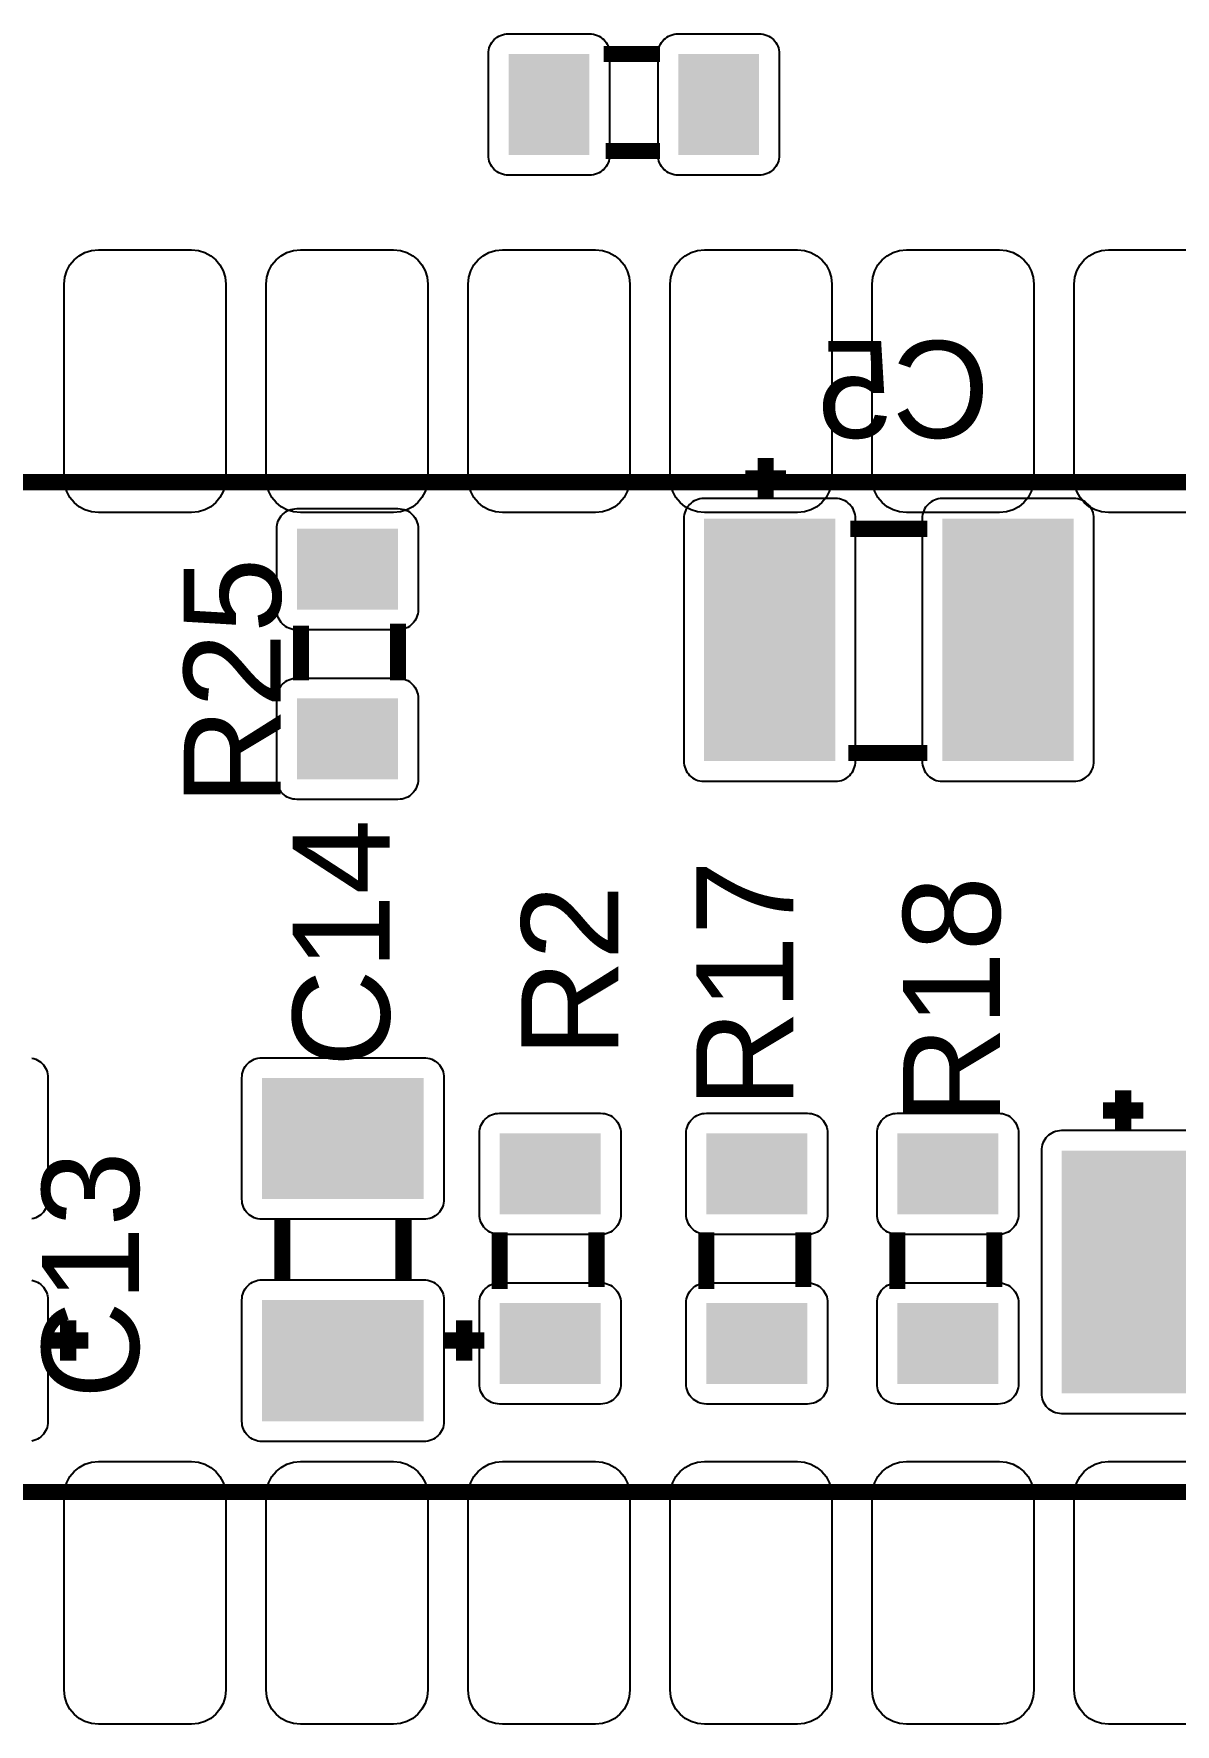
# Model space of a CAD drawing. Header units: inches. Extents: x -3.96 to 3.96, y -2.08 to 2.07.
# Drawn here: x -2.633 to -2.068, y -1.015 to -0.178 of the extents above; entities that cross this region are included whole.
import ezdxf

# ---------------------------------------------------------------- set-up
doc = ezdxf.new("R2010")
doc.units = ezdxf.units.IN
doc.layers.get('0').update_dxf_attribs({"linetype": 'CONTINUOUS'})

# ---------------------------------------------------------------- blocks, each defined once
blk = doc.blocks.new('RPAD')
blk.add_trace([(-0.5, -0.5), (-0.5, 0.5), (0.5, -0.5), (0.5, 0.5)])

msp = doc.modelspace()

# ---------------------------------------------------------------- linework, layer by layer
for points in [[(-2.358083, -0.247724), (-2.398083, -0.247724), (-2.399122, -0.247674), (-2.400127, -0.247526), (-2.401094, -0.247283), (-2.402018, -0.246953), (-2.402894, -0.246538), (-2.403719, -0.246043), (-2.404486, -0.245474), (-2.405192, -0.244834), (-2.405832, -0.244128), (-2.406402, -0.24336), (-2.406896, -0.242536), (-2.407311, -0.24166), (-2.407642, -0.240736), (-2.407884, -0.239769), (-2.408032, -0.238764), (-2.408083, -0.237724), (-2.408083, -0.187724), (-2.408032, -0.186685), (-2.407884, -0.18568), (-2.407642, -0.184713), (-2.407311, -0.183789), (-2.406896, -0.182913), (-2.406402, -0.182089), (-2.405832, -0.181321), (-2.405192, -0.180615), (-2.404486, -0.179975), (-2.403719, -0.179406), (-2.402894, -0.178911), (-2.402018, -0.178496), (-2.401094, -0.178165), (-2.400127, -0.177923), (-2.399122, -0.177775), (-2.398083, -0.177724), (-2.358083, -0.177724), (-2.357043, -0.177775), (-2.356038, -0.177923), (-2.355071, -0.178165), (-2.354147, -0.178496), (-2.353271, -0.178911), (-2.352447, -0.179406), (-2.351679, -0.179975), (-2.350973, -0.180615), (-2.350333, -0.181321), (-2.349764, -0.182089), (-2.349269, -0.182913), (-2.348854, -0.183789), (-2.348524, -0.184713), (-2.348281, -0.18568), (-2.348133, -0.186685), (-2.348083, -0.187724), (-2.348083, -0.237724), (-2.348133, -0.238764), (-2.348281, -0.239769), (-2.348524, -0.240736), (-2.348854, -0.24166), (-2.349269, -0.242536), (-2.349764, -0.24336), (-2.350333, -0.244128), (-2.350973, -0.244834), (-2.351679, -0.245474), (-2.352447, -0.246043), (-2.353271, -0.246538), (-2.354147, -0.246953), (-2.355071, -0.247283), (-2.356038, -0.247526), (-2.357043, -0.247674), (-2.358083, -0.247724)], [(-2.274083, -0.247724), (-2.314083, -0.247724), (-2.315122, -0.247674), (-2.316127, -0.247526), (-2.317094, -0.247283), (-2.318018, -0.246953), (-2.318894, -0.246538), (-2.319719, -0.246043), (-2.320486, -0.245474), (-2.321192, -0.244834), (-2.321832, -0.244128), (-2.322402, -0.24336), (-2.322896, -0.242536), (-2.323311, -0.24166), (-2.323642, -0.240736), (-2.323884, -0.239769), (-2.324032, -0.238764), (-2.324083, -0.237724), (-2.324083, -0.187724), (-2.324032, -0.186685), (-2.323884, -0.18568), (-2.323642, -0.184713), (-2.323311, -0.183789), (-2.322896, -0.182913), (-2.322402, -0.182089), (-2.321832, -0.181321), (-2.321192, -0.180615), (-2.320486, -0.179975), (-2.319719, -0.179406), (-2.318894, -0.178911), (-2.318018, -0.178496), (-2.317094, -0.178165), (-2.316127, -0.177923), (-2.315122, -0.177775), (-2.314083, -0.177724), (-2.274083, -0.177724), (-2.273043, -0.177775), (-2.272038, -0.177923), (-2.271071, -0.178165), (-2.270147, -0.178496), (-2.269271, -0.178911), (-2.268447, -0.179406), (-2.267679, -0.179975), (-2.266973, -0.180615), (-2.266333, -0.181321), (-2.265764, -0.182089), (-2.265269, -0.182913), (-2.264854, -0.183789), (-2.264524, -0.184713), (-2.264281, -0.18568), (-2.264133, -0.186685), (-2.264083, -0.187724), (-2.264083, -0.237724), (-2.264133, -0.238764), (-2.264281, -0.239769), (-2.264524, -0.240736), (-2.264854, -0.24166), (-2.265269, -0.242536), (-2.265764, -0.24336), (-2.266333, -0.244128), (-2.266973, -0.244834), (-2.267679, -0.245474), (-2.268447, -0.246043), (-2.269271, -0.246538), (-2.270147, -0.246953), (-2.271071, -0.247283), (-2.272038, -0.247526), (-2.273043, -0.247674), (-2.274083, -0.247724)], [(-2.555083, -0.414724), (-2.601083, -0.414724), (-2.604559, -0.414386), (-2.607773, -0.413413), (-2.610664, -0.411867), (-2.613169, -0.40981), (-2.615225, -0.407306), (-2.616771, -0.404415), (-2.617744, -0.4012), (-2.618083, -0.397724), (-2.618083, -0.301724), (-2.617744, -0.298248), (-2.616771, -0.295034), (-2.615225, -0.292143), (-2.613169, -0.289639), (-2.610664, -0.287582), (-2.607773, -0.286036), (-2.604559, -0.285063), (-2.601083, -0.284724), (-2.555083, -0.284724), (-2.551607, -0.285063), (-2.548393, -0.286036), (-2.545502, -0.287582), (-2.542997, -0.289639), (-2.54094, -0.292143), (-2.539394, -0.295034), (-2.538421, -0.298248), (-2.538083, -0.301724), (-2.538083, -0.397724), (-2.538421, -0.4012), (-2.539394, -0.404415), (-2.54094, -0.407306), (-2.542997, -0.40981), (-2.545502, -0.411867), (-2.548393, -0.413413), (-2.551607, -0.414386), (-2.555083, -0.414724)], [(-2.455083, -0.414724), (-2.501083, -0.414724), (-2.504559, -0.414386), (-2.507773, -0.413413), (-2.510664, -0.411867), (-2.513169, -0.40981), (-2.515225, -0.407306), (-2.516771, -0.404415), (-2.517744, -0.4012), (-2.518083, -0.397724), (-2.518083, -0.301724), (-2.517744, -0.298248), (-2.516771, -0.295034), (-2.515225, -0.292143), (-2.513169, -0.289639), (-2.510664, -0.287582), (-2.507773, -0.286036), (-2.504559, -0.285063), (-2.501083, -0.284724), (-2.455083, -0.284724), (-2.451607, -0.285063), (-2.448393, -0.286036), (-2.445502, -0.287582), (-2.442997, -0.289639), (-2.44094, -0.292143), (-2.439394, -0.295034), (-2.438421, -0.298248), (-2.438083, -0.301724), (-2.438083, -0.397724), (-2.438421, -0.4012), (-2.439394, -0.404415), (-2.44094, -0.407306), (-2.442997, -0.40981), (-2.445502, -0.411867), (-2.448393, -0.413413), (-2.451607, -0.414386), (-2.455083, -0.414724)], [(-2.355083, -0.414724), (-2.401083, -0.414724), (-2.404559, -0.414386), (-2.407773, -0.413413), (-2.410664, -0.411867), (-2.413169, -0.40981), (-2.415225, -0.407306), (-2.416771, -0.404415), (-2.417744, -0.4012), (-2.418083, -0.397724), (-2.418083, -0.301724), (-2.417744, -0.298248), (-2.416771, -0.295034), (-2.415225, -0.292143), (-2.413169, -0.289639), (-2.410664, -0.287582), (-2.407773, -0.286036), (-2.404559, -0.285063), (-2.401083, -0.284724), (-2.355083, -0.284724), (-2.351607, -0.285063), (-2.348393, -0.286036), (-2.345502, -0.287582), (-2.342997, -0.289639), (-2.34094, -0.292143), (-2.339394, -0.295034), (-2.338421, -0.298248), (-2.338083, -0.301724), (-2.338083, -0.397724), (-2.338421, -0.4012), (-2.339394, -0.404415), (-2.34094, -0.407306), (-2.342997, -0.40981), (-2.345502, -0.411867), (-2.348393, -0.413413), (-2.351607, -0.414386), (-2.355083, -0.414724)], [(-2.255083, -0.414724), (-2.301083, -0.414724), (-2.304559, -0.414386), (-2.307773, -0.413413), (-2.310664, -0.411867), (-2.313169, -0.40981), (-2.315225, -0.407306), (-2.316771, -0.404415), (-2.317744, -0.4012), (-2.318083, -0.397724), (-2.318083, -0.301724), (-2.317744, -0.298248), (-2.316771, -0.295034), (-2.315225, -0.292143), (-2.313169, -0.289639), (-2.310664, -0.287582), (-2.307773, -0.286036), (-2.304559, -0.285063), (-2.301083, -0.284724), (-2.255083, -0.284724), (-2.251607, -0.285063), (-2.248393, -0.286036), (-2.245502, -0.287582), (-2.242997, -0.289639), (-2.24094, -0.292143), (-2.239394, -0.295034), (-2.238421, -0.298248), (-2.238083, -0.301724), (-2.238083, -0.397724), (-2.238421, -0.4012), (-2.239394, -0.404415), (-2.24094, -0.407306), (-2.242997, -0.40981), (-2.245502, -0.411867), (-2.248393, -0.413413), (-2.251607, -0.414386), (-2.255083, -0.414724)], [(-2.155083, -0.414724), (-2.201083, -0.414724), (-2.204559, -0.414386), (-2.207773, -0.413413), (-2.210664, -0.411867), (-2.213169, -0.40981), (-2.215225, -0.407306), (-2.216771, -0.404415), (-2.217744, -0.4012), (-2.218083, -0.397724), (-2.218083, -0.301724), (-2.217744, -0.298248), (-2.216771, -0.295034), (-2.215225, -0.292143), (-2.213169, -0.289639), (-2.210664, -0.287582), (-2.207773, -0.286036), (-2.204559, -0.285063), (-2.201083, -0.284724), (-2.155083, -0.284724), (-2.151607, -0.285063), (-2.148393, -0.286036), (-2.145502, -0.287582), (-2.142997, -0.289639), (-2.14094, -0.292143), (-2.139394, -0.295034), (-2.138421, -0.298248), (-2.138083, -0.301724), (-2.138083, -0.397724), (-2.138421, -0.4012), (-2.139394, -0.404415), (-2.14094, -0.407306), (-2.142997, -0.40981), (-2.145502, -0.411867), (-2.148393, -0.413413), (-2.151607, -0.414386), (-2.155083, -0.414724)], [(-2.236339, -0.407819), (-2.301339, -0.407819), (-2.302378, -0.407869), (-2.303383, -0.408018), (-2.30435, -0.40826), (-2.305274, -0.408591), (-2.30615, -0.409005), (-2.306974, -0.4095), (-2.307742, -0.410069), (-2.308448, -0.410709), (-2.309088, -0.411416), (-2.309657, -0.412183), (-2.310152, -0.413007), (-2.310567, -0.413883), (-2.310898, -0.414807), (-2.31114, -0.415774), (-2.311288, -0.41678), (-2.311339, -0.417819), (-2.311339, -0.537819), (-2.311288, -0.538858), (-2.31114, -0.539863), (-2.310898, -0.54083), (-2.310567, -0.541754), (-2.310152, -0.542631), (-2.309657, -0.543455), (-2.309088, -0.544222), (-2.308448, -0.544928), (-2.307742, -0.545569), (-2.306974, -0.546138), (-2.30615, -0.546633), (-2.305274, -0.547047), (-2.30435, -0.547378), (-2.303383, -0.54762), (-2.302378, -0.547769), (-2.301339, -0.547819), (-2.236339, -0.547819), (-2.235299, -0.547769), (-2.234294, -0.54762), (-2.233327, -0.547378), (-2.232403, -0.547047), (-2.231527, -0.546633), (-2.230703, -0.546138), (-2.229935, -0.545569), (-2.229229, -0.544928), (-2.228589, -0.544222), (-2.22802, -0.543455), (-2.227525, -0.542631), (-2.22711, -0.541754), (-2.22678, -0.54083), (-2.226537, -0.539863), (-2.226389, -0.538858), (-2.226339, -0.537819), (-2.226339, -0.417819), (-2.226389, -0.41678), (-2.226537, -0.415774), (-2.22678, -0.414807), (-2.22711, -0.413883), (-2.227525, -0.413007), (-2.22802, -0.412183), (-2.228589, -0.411416), (-2.229229, -0.410709), (-2.229935, -0.410069), (-2.230703, -0.4095), (-2.231527, -0.409005), (-2.232403, -0.408591), (-2.233327, -0.40826), (-2.234294, -0.408018), (-2.235299, -0.407869), (-2.236339, -0.407819)], [(-2.118339, -0.407819), (-2.183339, -0.407819), (-2.184378, -0.407869), (-2.185383, -0.408018), (-2.18635, -0.40826), (-2.187274, -0.408591), (-2.18815, -0.409005), (-2.188974, -0.4095), (-2.189742, -0.410069), (-2.190448, -0.410709), (-2.191088, -0.411416), (-2.191657, -0.412183), (-2.192152, -0.413007), (-2.192567, -0.413883), (-2.192898, -0.414807), (-2.19314, -0.415774), (-2.193288, -0.41678), (-2.193339, -0.417819), (-2.193339, -0.537819), (-2.193288, -0.538858), (-2.19314, -0.539863), (-2.192898, -0.54083), (-2.192567, -0.541754), (-2.192152, -0.542631), (-2.191657, -0.543455), (-2.191088, -0.544222), (-2.190448, -0.544928), (-2.189742, -0.545569), (-2.188974, -0.546138), (-2.18815, -0.546633), (-2.187274, -0.547047), (-2.18635, -0.547378), (-2.185383, -0.54762), (-2.184378, -0.547769), (-2.183339, -0.547819), (-2.118339, -0.547819), (-2.117299, -0.547769), (-2.116294, -0.54762), (-2.115327, -0.547378), (-2.114403, -0.547047), (-2.113527, -0.546633), (-2.112703, -0.546138), (-2.111935, -0.545569), (-2.111229, -0.544928), (-2.110589, -0.544222), (-2.11002, -0.543455), (-2.109525, -0.542631), (-2.10911, -0.541754), (-2.10878, -0.54083), (-2.108537, -0.539863), (-2.108389, -0.538858), (-2.108339, -0.537819), (-2.108339, -0.417819), (-2.108389, -0.41678), (-2.108537, -0.415774), (-2.10878, -0.414807), (-2.10911, -0.413883), (-2.109525, -0.413007), (-2.11002, -0.412183), (-2.110589, -0.411416), (-2.111229, -0.410709), (-2.111935, -0.410069), (-2.112703, -0.4095), (-2.113527, -0.409005), (-2.114403, -0.408591), (-2.115327, -0.40826), (-2.116294, -0.408018), (-2.117299, -0.407869), (-2.118339, -0.407819)], [(-2.512839, -0.462819), (-2.512839, -0.422819), (-2.512788, -0.42178), (-2.51264, -0.420774), (-2.512398, -0.419807), (-2.512067, -0.418883), (-2.511652, -0.418007), (-2.511157, -0.417183), (-2.510588, -0.416415), (-2.509948, -0.415709), (-2.509242, -0.415069), (-2.508474, -0.4145), (-2.50765, -0.414006), (-2.506774, -0.413591), (-2.50585, -0.41326), (-2.504883, -0.413018), (-2.503878, -0.412869), (-2.502839, -0.412819), (-2.452839, -0.412819), (-2.451799, -0.412869), (-2.450794, -0.413018), (-2.449827, -0.41326), (-2.448903, -0.413591), (-2.448027, -0.414006), (-2.447203, -0.4145), (-2.446435, -0.415069), (-2.445729, -0.415709), (-2.445089, -0.416415), (-2.44452, -0.417183), (-2.444025, -0.418007), (-2.44361, -0.418883), (-2.44328, -0.419807), (-2.443037, -0.420774), (-2.442889, -0.42178), (-2.442839, -0.422819), (-2.442839, -0.462819), (-2.442889, -0.463858), (-2.443037, -0.464863), (-2.44328, -0.46583), (-2.44361, -0.466754), (-2.444025, -0.467631), (-2.44452, -0.468455), (-2.445089, -0.469222), (-2.445729, -0.469928), (-2.446435, -0.470569), (-2.447203, -0.471138), (-2.448027, -0.471632), (-2.448903, -0.472047), (-2.449827, -0.472378), (-2.450794, -0.47262), (-2.451799, -0.472769), (-2.452839, -0.472819), (-2.502839, -0.472819), (-2.503878, -0.472769), (-2.504883, -0.47262), (-2.50585, -0.472378), (-2.506774, -0.472047), (-2.50765, -0.471632), (-2.508474, -0.471138), (-2.509242, -0.470569), (-2.509948, -0.469928), (-2.510588, -0.469222), (-2.511157, -0.468455), (-2.511652, -0.467631), (-2.512067, -0.466754), (-2.512398, -0.46583), (-2.51264, -0.464863), (-2.512788, -0.463858), (-2.512839, -0.462819)], [(-2.512839, -0.546819), (-2.512839, -0.506819), (-2.512788, -0.50578), (-2.51264, -0.504774), (-2.512398, -0.503807), (-2.512067, -0.502883), (-2.511652, -0.502007), (-2.511157, -0.501183), (-2.510588, -0.500415), (-2.509948, -0.499709), (-2.509242, -0.499069), (-2.508474, -0.4985), (-2.50765, -0.498006), (-2.506774, -0.497591), (-2.50585, -0.49726), (-2.504883, -0.497018), (-2.503878, -0.496869), (-2.502839, -0.496819), (-2.452839, -0.496819), (-2.451799, -0.496869), (-2.450794, -0.497018), (-2.449827, -0.49726), (-2.448903, -0.497591), (-2.448027, -0.498006), (-2.447203, -0.4985), (-2.446435, -0.499069), (-2.445729, -0.499709), (-2.445089, -0.500415), (-2.44452, -0.501183), (-2.444025, -0.502007), (-2.44361, -0.502883), (-2.44328, -0.503807), (-2.443037, -0.504774), (-2.442889, -0.50578), (-2.442839, -0.506819), (-2.442839, -0.546819), (-2.442889, -0.547858), (-2.443037, -0.548863), (-2.44328, -0.54983), (-2.44361, -0.550754), (-2.444025, -0.551631), (-2.44452, -0.552455), (-2.445089, -0.553222), (-2.445729, -0.553928), (-2.446435, -0.554569), (-2.447203, -0.555138), (-2.448027, -0.555632), (-2.448903, -0.556047), (-2.449827, -0.556378), (-2.450794, -0.55662), (-2.451799, -0.556769), (-2.452839, -0.556819), (-2.502839, -0.556819), (-2.503878, -0.556769), (-2.504883, -0.55662), (-2.50585, -0.556378), (-2.506774, -0.556047), (-2.50765, -0.555632), (-2.508474, -0.555138), (-2.509242, -0.554569), (-2.509948, -0.553928), (-2.510588, -0.553222), (-2.511157, -0.552455), (-2.511652, -0.551631), (-2.512067, -0.550754), (-2.512398, -0.54983), (-2.51264, -0.548863), (-2.512788, -0.547858), (-2.512839, -0.546819)], [(-2.430083, -0.694724), (-2.430083, -0.754724), (-2.430133, -0.755764), (-2.430281, -0.756769), (-2.430524, -0.757736), (-2.430854, -0.75866), (-2.431269, -0.759536), (-2.431764, -0.76036), (-2.432333, -0.761128), (-2.432973, -0.761834), (-2.43368, -0.762474), (-2.434447, -0.763043), (-2.435271, -0.763538), (-2.436147, -0.763953), (-2.437071, -0.764283), (-2.438038, -0.764526), (-2.439043, -0.764674), (-2.440083, -0.764724), (-2.520083, -0.764724), (-2.521122, -0.764674), (-2.522127, -0.764526), (-2.523094, -0.764283), (-2.524018, -0.763953), (-2.524894, -0.763538), (-2.525719, -0.763043), (-2.526486, -0.762474), (-2.527192, -0.761834), (-2.527832, -0.761128), (-2.528402, -0.76036), (-2.528896, -0.759536), (-2.529311, -0.75866), (-2.529642, -0.757736), (-2.529884, -0.756769), (-2.530032, -0.755764), (-2.530083, -0.754724), (-2.530083, -0.694724), (-2.530032, -0.693685), (-2.529884, -0.69268), (-2.529642, -0.691713), (-2.529311, -0.690789), (-2.528896, -0.689913), (-2.528402, -0.689089), (-2.527832, -0.688321), (-2.527192, -0.687615), (-2.526486, -0.686975), (-2.525719, -0.686406), (-2.524894, -0.685911), (-2.524018, -0.685496), (-2.523094, -0.685165), (-2.522127, -0.684923), (-2.521122, -0.684775), (-2.520083, -0.684724), (-2.440083, -0.684724), (-2.439043, -0.684775), (-2.438038, -0.684923), (-2.437071, -0.685165), (-2.436147, -0.685496), (-2.435271, -0.685911), (-2.434447, -0.686406), (-2.43368, -0.686975), (-2.432973, -0.687615), (-2.432333, -0.688321), (-2.431764, -0.689089), (-2.431269, -0.689913), (-2.430854, -0.690789), (-2.430524, -0.691713), (-2.430281, -0.69268), (-2.430133, -0.693685), (-2.430083, -0.694724)], [(-2.342524, -0.722205), (-2.342524, -0.762205), (-2.342574, -0.763244), (-2.342722, -0.764249), (-2.342965, -0.765216), (-2.343295, -0.76614), (-2.34371, -0.767017), (-2.344205, -0.767841), (-2.344774, -0.768608), (-2.345414, -0.769314), (-2.34612, -0.769954), (-2.346888, -0.770524), (-2.347712, -0.771018), (-2.348588, -0.771433), (-2.349512, -0.771764), (-2.350479, -0.772006), (-2.351484, -0.772154), (-2.352524, -0.772205), (-2.402524, -0.772205), (-2.403563, -0.772154), (-2.404568, -0.772006), (-2.405535, -0.771764), (-2.406459, -0.771433), (-2.407335, -0.771018), (-2.408159, -0.770524), (-2.408927, -0.769954), (-2.409633, -0.769314), (-2.410273, -0.768608), (-2.410843, -0.767841), (-2.411337, -0.767017), (-2.411752, -0.76614), (-2.412083, -0.765216), (-2.412325, -0.764249), (-2.412473, -0.763244), (-2.412524, -0.762205), (-2.412524, -0.722205), (-2.412473, -0.721165), (-2.412325, -0.72016), (-2.412083, -0.719193), (-2.411752, -0.718269), (-2.411337, -0.717393), (-2.410843, -0.716569), (-2.410273, -0.715801), (-2.409633, -0.715095), (-2.408927, -0.714455), (-2.408159, -0.713886), (-2.407335, -0.713391), (-2.406459, -0.712976), (-2.405535, -0.712646), (-2.404568, -0.712404), (-2.403563, -0.712255), (-2.402524, -0.712205), (-2.352524, -0.712205), (-2.351484, -0.712255), (-2.350479, -0.712404), (-2.349512, -0.712646), (-2.348588, -0.712976), (-2.347712, -0.713391), (-2.346888, -0.713886), (-2.34612, -0.714455), (-2.345414, -0.715095), (-2.344774, -0.715801), (-2.344205, -0.716569), (-2.34371, -0.717393), (-2.343295, -0.718269), (-2.342965, -0.719193), (-2.342722, -0.72016), (-2.342574, -0.721165), (-2.342524, -0.722205)], [(-2.240161, -0.722205), (-2.240161, -0.762205), (-2.240212, -0.763244), (-2.24036, -0.764249), (-2.240602, -0.765216), (-2.240933, -0.76614), (-2.241348, -0.767017), (-2.241843, -0.767841), (-2.242412, -0.768608), (-2.243052, -0.769314), (-2.243758, -0.769954), (-2.244526, -0.770524), (-2.24535, -0.771018), (-2.246226, -0.771433), (-2.24715, -0.771764), (-2.248117, -0.772006), (-2.249122, -0.772154), (-2.250161, -0.772205), (-2.300161, -0.772205), (-2.301201, -0.772154), (-2.302206, -0.772006), (-2.303173, -0.771764), (-2.304097, -0.771433), (-2.304973, -0.771018), (-2.305797, -0.770524), (-2.306565, -0.769954), (-2.307271, -0.769314), (-2.307911, -0.768608), (-2.30848, -0.767841), (-2.308975, -0.767017), (-2.30939, -0.76614), (-2.30972, -0.765216), (-2.309963, -0.764249), (-2.310111, -0.763244), (-2.310161, -0.762205), (-2.310161, -0.722205), (-2.310111, -0.721165), (-2.309963, -0.72016), (-2.30972, -0.719193), (-2.30939, -0.718269), (-2.308975, -0.717393), (-2.30848, -0.716569), (-2.307911, -0.715801), (-2.307271, -0.715095), (-2.306565, -0.714455), (-2.305797, -0.713886), (-2.304973, -0.713391), (-2.304097, -0.712976), (-2.303173, -0.712646), (-2.302206, -0.712404), (-2.301201, -0.712255), (-2.300161, -0.712205), (-2.250161, -0.712205), (-2.249122, -0.712255), (-2.248117, -0.712404), (-2.24715, -0.712646), (-2.246226, -0.712976), (-2.24535, -0.713391), (-2.244526, -0.713886), (-2.243758, -0.714455), (-2.243052, -0.715095), (-2.242412, -0.715801), (-2.241843, -0.716569), (-2.241348, -0.717393), (-2.240933, -0.718269), (-2.240602, -0.719193), (-2.24036, -0.72016), (-2.240212, -0.721165), (-2.240161, -0.722205)], [(-2.145673, -0.722205), (-2.145673, -0.762205), (-2.145724, -0.763244), (-2.145872, -0.764249), (-2.146114, -0.765216), (-2.146445, -0.76614), (-2.146859, -0.767017), (-2.147354, -0.767841), (-2.147924, -0.768608), (-2.148564, -0.769314), (-2.14927, -0.769954), (-2.150037, -0.770524), (-2.150861, -0.771018), (-2.151738, -0.771433), (-2.152662, -0.771764), (-2.153629, -0.772006), (-2.154634, -0.772154), (-2.155673, -0.772205), (-2.205673, -0.772205), (-2.206713, -0.772154), (-2.207718, -0.772006), (-2.208685, -0.771764), (-2.209609, -0.771433), (-2.210485, -0.771018), (-2.211309, -0.770524), (-2.212076, -0.769954), (-2.212783, -0.769314), (-2.213423, -0.768608), (-2.213992, -0.767841), (-2.214487, -0.767017), (-2.214902, -0.76614), (-2.215232, -0.765216), (-2.215474, -0.764249), (-2.215623, -0.763244), (-2.215673, -0.762205), (-2.215673, -0.722205), (-2.215623, -0.721165), (-2.215474, -0.72016), (-2.215232, -0.719193), (-2.214902, -0.718269), (-2.214487, -0.717393), (-2.213992, -0.716569), (-2.213423, -0.715801), (-2.212783, -0.715095), (-2.212076, -0.714455), (-2.211309, -0.713886), (-2.210485, -0.713391), (-2.209609, -0.712976), (-2.208685, -0.712646), (-2.207718, -0.712404), (-2.206713, -0.712255), (-2.205673, -0.712205), (-2.155673, -0.712205), (-2.154634, -0.712255), (-2.153629, -0.712404), (-2.152662, -0.712646), (-2.151738, -0.712976), (-2.150861, -0.713391), (-2.150037, -0.713886), (-2.14927, -0.714455), (-2.148564, -0.715095), (-2.147924, -0.715801), (-2.147354, -0.716569), (-2.146859, -0.717393), (-2.146445, -0.718269), (-2.146114, -0.719193), (-2.145872, -0.72016), (-2.145724, -0.721165), (-2.145673, -0.722205)], [(-2.430083, -0.804724), (-2.430083, -0.864724), (-2.430133, -0.865764), (-2.430281, -0.866769), (-2.430524, -0.867736), (-2.430854, -0.86866), (-2.431269, -0.869536), (-2.431764, -0.87036), (-2.432333, -0.871128), (-2.432973, -0.871834), (-2.43368, -0.872474), (-2.434447, -0.873043), (-2.435271, -0.873538), (-2.436147, -0.873953), (-2.437071, -0.874283), (-2.438038, -0.874526), (-2.439043, -0.874674), (-2.440083, -0.874724), (-2.520083, -0.874724), (-2.521122, -0.874674), (-2.522127, -0.874526), (-2.523094, -0.874283), (-2.524018, -0.873953), (-2.524894, -0.873538), (-2.525719, -0.873043), (-2.526486, -0.872474), (-2.527192, -0.871834), (-2.527832, -0.871128), (-2.528402, -0.87036), (-2.528896, -0.869536), (-2.529311, -0.86866), (-2.529642, -0.867736), (-2.529884, -0.866769), (-2.530032, -0.865764), (-2.530083, -0.864724), (-2.530083, -0.804724), (-2.530032, -0.803685), (-2.529884, -0.80268), (-2.529642, -0.801713), (-2.529311, -0.800789), (-2.528896, -0.799913), (-2.528402, -0.799089), (-2.527832, -0.798321), (-2.527192, -0.797615), (-2.526486, -0.796975), (-2.525719, -0.796406), (-2.524894, -0.795911), (-2.524018, -0.795496), (-2.523094, -0.795165), (-2.522127, -0.794923), (-2.521122, -0.794775), (-2.520083, -0.794724), (-2.440083, -0.794724), (-2.439043, -0.794775), (-2.438038, -0.794923), (-2.437071, -0.795165), (-2.436147, -0.795496), (-2.435271, -0.795911), (-2.434447, -0.796406), (-2.43368, -0.796975), (-2.432973, -0.797615), (-2.432333, -0.798321), (-2.431764, -0.799089), (-2.431269, -0.799913), (-2.430854, -0.800789), (-2.430524, -0.801713), (-2.430281, -0.80268), (-2.430133, -0.803685), (-2.430083, -0.804724)], [(-2.342524, -0.806205), (-2.342524, -0.846205), (-2.342574, -0.847244), (-2.342722, -0.848249), (-2.342965, -0.849216), (-2.343295, -0.85014), (-2.34371, -0.851017), (-2.344205, -0.851841), (-2.344774, -0.852608), (-2.345414, -0.853314), (-2.34612, -0.853954), (-2.346888, -0.854524), (-2.347712, -0.855018), (-2.348588, -0.855433), (-2.349512, -0.855764), (-2.350479, -0.856006), (-2.351484, -0.856154), (-2.352524, -0.856205), (-2.402524, -0.856205), (-2.403563, -0.856154), (-2.404568, -0.856006), (-2.405535, -0.855764), (-2.406459, -0.855433), (-2.407335, -0.855018), (-2.408159, -0.854524), (-2.408927, -0.853954), (-2.409633, -0.853314), (-2.410273, -0.852608), (-2.410843, -0.851841), (-2.411337, -0.851017), (-2.411752, -0.85014), (-2.412083, -0.849216), (-2.412325, -0.848249), (-2.412473, -0.847244), (-2.412524, -0.846205), (-2.412524, -0.806205), (-2.412473, -0.805165), (-2.412325, -0.80416), (-2.412083, -0.803193), (-2.411752, -0.802269), (-2.411337, -0.801393), (-2.410843, -0.800569), (-2.410273, -0.799801), (-2.409633, -0.799095), (-2.408927, -0.798455), (-2.408159, -0.797886), (-2.407335, -0.797391), (-2.406459, -0.796976), (-2.405535, -0.796646), (-2.404568, -0.796404), (-2.403563, -0.796255), (-2.402524, -0.796205), (-2.352524, -0.796205), (-2.351484, -0.796255), (-2.350479, -0.796404), (-2.349512, -0.796646), (-2.348588, -0.796976), (-2.347712, -0.797391), (-2.346888, -0.797886), (-2.34612, -0.798455), (-2.345414, -0.799095), (-2.344774, -0.799801), (-2.344205, -0.800569), (-2.34371, -0.801393), (-2.343295, -0.802269), (-2.342965, -0.803193), (-2.342722, -0.80416), (-2.342574, -0.805165), (-2.342524, -0.806205)], [(-2.240161, -0.806205), (-2.240161, -0.846205), (-2.240212, -0.847244), (-2.24036, -0.848249), (-2.240602, -0.849216), (-2.240933, -0.85014), (-2.241348, -0.851017), (-2.241843, -0.851841), (-2.242412, -0.852608), (-2.243052, -0.853314), (-2.243758, -0.853954), (-2.244526, -0.854524), (-2.24535, -0.855018), (-2.246226, -0.855433), (-2.24715, -0.855764), (-2.248117, -0.856006), (-2.249122, -0.856154), (-2.250161, -0.856205), (-2.300161, -0.856205), (-2.301201, -0.856154), (-2.302206, -0.856006), (-2.303173, -0.855764), (-2.304097, -0.855433), (-2.304973, -0.855018), (-2.305797, -0.854524), (-2.306565, -0.853954), (-2.307271, -0.853314), (-2.307911, -0.852608), (-2.30848, -0.851841), (-2.308975, -0.851017), (-2.30939, -0.85014), (-2.30972, -0.849216), (-2.309963, -0.848249), (-2.310111, -0.847244), (-2.310161, -0.846205), (-2.310161, -0.806205), (-2.310111, -0.805165), (-2.309963, -0.80416), (-2.30972, -0.803193), (-2.30939, -0.802269), (-2.308975, -0.801393), (-2.30848, -0.800569), (-2.307911, -0.799801), (-2.307271, -0.799095), (-2.306565, -0.798455), (-2.305797, -0.797886), (-2.304973, -0.797391), (-2.304097, -0.796976), (-2.303173, -0.796646), (-2.302206, -0.796404), (-2.301201, -0.796255), (-2.300161, -0.796205), (-2.250161, -0.796205), (-2.249122, -0.796255), (-2.248117, -0.796404), (-2.24715, -0.796646), (-2.246226, -0.796976), (-2.24535, -0.797391), (-2.244526, -0.797886), (-2.243758, -0.798455), (-2.243052, -0.799095), (-2.242412, -0.799801), (-2.241843, -0.800569), (-2.241348, -0.801393), (-2.240933, -0.802269), (-2.240602, -0.803193), (-2.24036, -0.80416), (-2.240212, -0.805165), (-2.240161, -0.806205)], [(-2.145673, -0.806205), (-2.145673, -0.846205), (-2.145724, -0.847244), (-2.145872, -0.848249), (-2.146114, -0.849216), (-2.146445, -0.85014), (-2.146859, -0.851017), (-2.147354, -0.851841), (-2.147924, -0.852608), (-2.148564, -0.853314), (-2.14927, -0.853954), (-2.150037, -0.854524), (-2.150861, -0.855018), (-2.151738, -0.855433), (-2.152662, -0.855764), (-2.153629, -0.856006), (-2.154634, -0.856154), (-2.155673, -0.856205), (-2.205673, -0.856205), (-2.206713, -0.856154), (-2.207718, -0.856006), (-2.208685, -0.855764), (-2.209609, -0.855433), (-2.210485, -0.855018), (-2.211309, -0.854524), (-2.212076, -0.853954), (-2.212783, -0.853314), (-2.213423, -0.852608), (-2.213992, -0.851841), (-2.214487, -0.851017), (-2.214902, -0.85014), (-2.215232, -0.849216), (-2.215474, -0.848249), (-2.215623, -0.847244), (-2.215673, -0.846205), (-2.215673, -0.806205), (-2.215623, -0.805165), (-2.215474, -0.80416), (-2.215232, -0.803193), (-2.214902, -0.802269), (-2.214487, -0.801393), (-2.213992, -0.800569), (-2.213423, -0.799801), (-2.212783, -0.799095), (-2.212076, -0.798455), (-2.211309, -0.797886), (-2.210485, -0.797391), (-2.209609, -0.796976), (-2.208685, -0.796646), (-2.207718, -0.796404), (-2.206713, -0.796255), (-2.205673, -0.796205), (-2.155673, -0.796205), (-2.154634, -0.796255), (-2.153629, -0.796404), (-2.152662, -0.796646), (-2.151738, -0.796976), (-2.150861, -0.797391), (-2.150037, -0.797886), (-2.14927, -0.798455), (-2.148564, -0.799095), (-2.147924, -0.799801), (-2.147354, -0.800569), (-2.146859, -0.801393), (-2.146445, -0.802269), (-2.146114, -0.803193), (-2.145872, -0.80416), (-2.145724, -0.805165), (-2.145673, -0.806205)], [(-2.601083, -0.884724), (-2.555083, -0.884724), (-2.551607, -0.885063), (-2.548393, -0.886036), (-2.545502, -0.887582), (-2.542997, -0.889639), (-2.54094, -0.892143), (-2.539394, -0.895034), (-2.538421, -0.898248), (-2.538083, -0.901724), (-2.538083, -0.997724), (-2.538421, -1.0012), (-2.539394, -1.004415), (-2.54094, -1.007306), (-2.542997, -1.00981), (-2.545502, -1.011867), (-2.548393, -1.013413), (-2.551607, -1.014386), (-2.555083, -1.014724), (-2.601083, -1.014724), (-2.604559, -1.014386), (-2.607773, -1.013413), (-2.610664, -1.011867), (-2.613169, -1.00981), (-2.615225, -1.007306), (-2.616771, -1.004415), (-2.617744, -1.0012), (-2.618083, -0.997724), (-2.618083, -0.901724), (-2.617744, -0.898248), (-2.616771, -0.895034), (-2.615225, -0.892143), (-2.613169, -0.889639), (-2.610664, -0.887582), (-2.607773, -0.886036), (-2.604559, -0.885063), (-2.601083, -0.884724)], [(-2.501083, -0.884724), (-2.455083, -0.884724), (-2.451607, -0.885063), (-2.448393, -0.886036), (-2.445502, -0.887582), (-2.442997, -0.889639), (-2.44094, -0.892143), (-2.439394, -0.895034), (-2.438421, -0.898248), (-2.438083, -0.901724), (-2.438083, -0.997724), (-2.438421, -1.0012), (-2.439394, -1.004415), (-2.44094, -1.007306), (-2.442997, -1.00981), (-2.445502, -1.011867), (-2.448393, -1.013413), (-2.451607, -1.014386), (-2.455083, -1.014724), (-2.501083, -1.014724), (-2.504559, -1.014386), (-2.507773, -1.013413), (-2.510664, -1.011867), (-2.513169, -1.00981), (-2.515225, -1.007306), (-2.516771, -1.004415), (-2.517744, -1.0012), (-2.518083, -0.997724), (-2.518083, -0.901724), (-2.517744, -0.898248), (-2.516771, -0.895034), (-2.515225, -0.892143), (-2.513169, -0.889639), (-2.510664, -0.887582), (-2.507773, -0.886036), (-2.504559, -0.885063), (-2.501083, -0.884724)], [(-2.401083, -0.884724), (-2.355083, -0.884724), (-2.351607, -0.885063), (-2.348393, -0.886036), (-2.345502, -0.887582), (-2.342997, -0.889639), (-2.34094, -0.892143), (-2.339394, -0.895034), (-2.338421, -0.898248), (-2.338083, -0.901724), (-2.338083, -0.997724), (-2.338421, -1.0012), (-2.339394, -1.004415), (-2.34094, -1.007306), (-2.342997, -1.00981), (-2.345502, -1.011867), (-2.348393, -1.013413), (-2.351607, -1.014386), (-2.355083, -1.014724), (-2.401083, -1.014724), (-2.404559, -1.014386), (-2.407773, -1.013413), (-2.410664, -1.011867), (-2.413169, -1.00981), (-2.415225, -1.007306), (-2.416771, -1.004415), (-2.417744, -1.0012), (-2.418083, -0.997724), (-2.418083, -0.901724), (-2.417744, -0.898248), (-2.416771, -0.895034), (-2.415225, -0.892143), (-2.413169, -0.889639), (-2.410664, -0.887582), (-2.407773, -0.886036), (-2.404559, -0.885063), (-2.401083, -0.884724)], [(-2.301083, -0.884724), (-2.255083, -0.884724), (-2.251607, -0.885063), (-2.248393, -0.886036), (-2.245502, -0.887582), (-2.242997, -0.889639), (-2.24094, -0.892143), (-2.239394, -0.895034), (-2.238421, -0.898248), (-2.238083, -0.901724), (-2.238083, -0.997724), (-2.238421, -1.0012), (-2.239394, -1.004415), (-2.24094, -1.007306), (-2.242997, -1.00981), (-2.245502, -1.011867), (-2.248393, -1.013413), (-2.251607, -1.014386), (-2.255083, -1.014724), (-2.301083, -1.014724), (-2.304559, -1.014386), (-2.307773, -1.013413), (-2.310664, -1.011867), (-2.313169, -1.00981), (-2.315225, -1.007306), (-2.316771, -1.004415), (-2.317744, -1.0012), (-2.318083, -0.997724), (-2.318083, -0.901724), (-2.317744, -0.898248), (-2.316771, -0.895034), (-2.315225, -0.892143), (-2.313169, -0.889639), (-2.310664, -0.887582), (-2.307773, -0.886036), (-2.304559, -0.885063), (-2.301083, -0.884724)], [(-2.201083, -0.884724), (-2.155083, -0.884724), (-2.151607, -0.885063), (-2.148393, -0.886036), (-2.145502, -0.887582), (-2.142997, -0.889639), (-2.14094, -0.892143), (-2.139394, -0.895034), (-2.138421, -0.898248), (-2.138083, -0.901724), (-2.138083, -0.997724), (-2.138421, -1.0012), (-2.139394, -1.004415), (-2.14094, -1.007306), (-2.142997, -1.00981), (-2.145502, -1.011867), (-2.148393, -1.013413), (-2.151607, -1.014386), (-2.155083, -1.014724), (-2.201083, -1.014724), (-2.204559, -1.014386), (-2.207773, -1.013413), (-2.210664, -1.011867), (-2.213169, -1.00981), (-2.215225, -1.007306), (-2.216771, -1.004415), (-2.217744, -1.0012), (-2.218083, -0.997724), (-2.218083, -0.901724), (-2.217744, -0.898248), (-2.216771, -0.895034), (-2.215225, -0.892143), (-2.213169, -0.889639), (-2.210664, -0.887582), (-2.207773, -0.886036), (-2.204559, -0.885063), (-2.201083, -0.884724)]]:
    msp.add_lwpolyline(points, close=True)
at = {"const_width": 0.008}
for points in [[(-2.323083, -0.187724), (-2.351083, -0.187724)], [(-2.323083, -0.187724), (-2.351083, -0.187724)], [(-2.323083, -0.187724), (-2.351083, -0.187724)], [(-2.323083, -0.235724), (-2.350083, -0.235724)], [(-2.323083, -0.235724), (-2.350083, -0.235724)], [(-2.323083, -0.235724), (-2.350083, -0.235724)], [(-2.270839, -0.407819), (-2.270839, -0.387819)], [(-2.270839, -0.407819), (-2.270839, -0.387819)], [(-2.270839, -0.407819), (-2.270839, -0.387819)], [(-3.128083, -0.399724), (-1.128083, -0.399724)], [(-3.128083, -0.399724), (-1.128083, -0.399724)], [(-3.128083, -0.399724), (-1.128083, -0.399724)], [(-2.260839, -0.397819), (-2.280839, -0.397819)], [(-2.260839, -0.397819), (-2.280839, -0.397819)], [(-2.260839, -0.397819), (-2.280839, -0.397819)], [(-2.190839, -0.422819), (-2.228839, -0.422819)], [(-2.190839, -0.422819), (-2.228839, -0.422819)], [(-2.190839, -0.422819), (-2.228839, -0.422819)], [(-2.500839, -0.497819), (-2.500839, -0.470819)], [(-2.500839, -0.497819), (-2.500839, -0.470819)], [(-2.500839, -0.497819), (-2.500839, -0.470819)], [(-2.452839, -0.497819), (-2.452839, -0.469819)], [(-2.452839, -0.497819), (-2.452839, -0.469819)], [(-2.452839, -0.497819), (-2.452839, -0.469819)], [(-2.190839, -0.533819), (-2.229839, -0.533819)], [(-2.190839, -0.533819), (-2.229839, -0.533819)], [(-2.190839, -0.533819), (-2.229839, -0.533819)], [(-2.093839, -0.720819), (-2.093839, -0.700819)], [(-2.093839, -0.720819), (-2.093839, -0.700819)], [(-2.093839, -0.720819), (-2.093839, -0.700819)], [(-2.083839, -0.710819), (-2.103839, -0.710819)], [(-2.083839, -0.710819), (-2.103839, -0.710819)], [(-2.083839, -0.710819), (-2.103839, -0.710819)], [(-2.510083, -0.764724), (-2.510083, -0.794724)], [(-2.510083, -0.764724), (-2.510083, -0.794724)], [(-2.510083, -0.764724), (-2.510083, -0.794724)], [(-2.450083, -0.764724), (-2.450083, -0.794724)], [(-2.450083, -0.764724), (-2.450083, -0.794724)], [(-2.450083, -0.764724), (-2.450083, -0.794724)], [(-2.402524, -0.771205), (-2.402524, -0.799205)], [(-2.402524, -0.771205), (-2.402524, -0.799205)], [(-2.402524, -0.771205), (-2.402524, -0.799205)], [(-2.354524, -0.771205), (-2.354524, -0.798205)], [(-2.354524, -0.771205), (-2.354524, -0.798205)], [(-2.354524, -0.771205), (-2.354524, -0.798205)], [(-2.300161, -0.771205), (-2.300161, -0.799205)], [(-2.300161, -0.771205), (-2.300161, -0.799205)], [(-2.300161, -0.771205), (-2.300161, -0.799205)], [(-2.252161, -0.771205), (-2.252161, -0.798205)], [(-2.252161, -0.771205), (-2.252161, -0.798205)], [(-2.252161, -0.771205), (-2.252161, -0.798205)], [(-2.205673, -0.771205), (-2.205673, -0.799205)], [(-2.205673, -0.771205), (-2.205673, -0.799205)], [(-2.205673, -0.771205), (-2.205673, -0.799205)], [(-2.157673, -0.771205), (-2.157673, -0.798205)], [(-2.157673, -0.771205), (-2.157673, -0.798205)], [(-2.157673, -0.771205), (-2.157673, -0.798205)], [(-2.616083, -0.814724), (-2.616083, -0.834724)], [(-2.616083, -0.814724), (-2.616083, -0.834724)], [(-2.616083, -0.814724), (-2.616083, -0.834724)], [(-2.420083, -0.814724), (-2.420083, -0.834724)], [(-2.420083, -0.814724), (-2.420083, -0.834724)], [(-2.420083, -0.814724), (-2.420083, -0.834724)], [(-2.606083, -0.824724), (-2.626083, -0.824724)], [(-2.606083, -0.824724), (-2.626083, -0.824724)], [(-2.606083, -0.824724), (-2.626083, -0.824724)], [(-2.410083, -0.824724), (-2.430083, -0.824724)], [(-2.410083, -0.824724), (-2.430083, -0.824724)], [(-2.410083, -0.824724), (-2.430083, -0.824724)], [(-3.128083, -0.899724), (-1.128083, -0.899724)], [(-3.128083, -0.899724), (-1.128083, -0.899724)], [(-3.128083, -0.899724), (-1.128083, -0.899724)]]:
    msp.add_lwpolyline(points, dxfattribs=at)
for points in [[(-2.055083, -0.414724), (-2.101083, -0.414724), (-2.104559, -0.414386), (-2.107773, -0.413413), (-2.110664, -0.411867), (-2.113169, -0.40981), (-2.115225, -0.407306), (-2.116771, -0.404415), (-2.117744, -0.4012), (-2.118083, -0.397724), (-2.118083, -0.301724), (-2.117744, -0.298248), (-2.116771, -0.295034), (-2.115225, -0.292143), (-2.113169, -0.289639), (-2.110664, -0.287582), (-2.107773, -0.286036), (-2.104559, -0.285063), (-2.101083, -0.284724), (-2.055083, -0.284724)], [(-2.634038, -0.684923), (-2.633071, -0.685165), (-2.632147, -0.685496), (-2.631271, -0.685911), (-2.630447, -0.686406), (-2.62968, -0.686975), (-2.628973, -0.687615), (-2.628333, -0.688321), (-2.627764, -0.689089), (-2.627269, -0.689913), (-2.626854, -0.690789), (-2.626524, -0.691713), (-2.626281, -0.69268), (-2.626133, -0.693685), (-2.626083, -0.694724), (-2.626083, -0.694724), (-2.626083, -0.754724), (-2.626133, -0.755764), (-2.626281, -0.756769), (-2.626524, -0.757736), (-2.626854, -0.75866), (-2.627269, -0.759536), (-2.627764, -0.76036), (-2.628333, -0.761128), (-2.628973, -0.761834), (-2.62968, -0.762474), (-2.630447, -0.763043), (-2.631271, -0.763538), (-2.632147, -0.763953), (-2.633071, -0.764283), (-2.634038, -0.764526)], [(-2.059339, -0.720819), (-2.124339, -0.720819), (-2.125378, -0.720869), (-2.126383, -0.721018), (-2.12735, -0.72126), (-2.128274, -0.721591), (-2.12915, -0.722005), (-2.129974, -0.7225), (-2.130742, -0.723069), (-2.131448, -0.723709), (-2.132088, -0.724416), (-2.132657, -0.725183), (-2.133152, -0.726007), (-2.133567, -0.726883), (-2.133898, -0.727807), (-2.13414, -0.728774), (-2.134288, -0.72978), (-2.134339, -0.730819), (-2.134339, -0.850819), (-2.134288, -0.851858), (-2.13414, -0.852863), (-2.133898, -0.85383), (-2.133567, -0.854754), (-2.133152, -0.855631), (-2.132657, -0.856455), (-2.132088, -0.857222), (-2.131448, -0.857928), (-2.130742, -0.858569), (-2.129974, -0.859138), (-2.12915, -0.859633), (-2.128274, -0.860047), (-2.12735, -0.860378), (-2.126383, -0.86062), (-2.125378, -0.860769), (-2.124339, -0.860819), (-2.059339, -0.860819)], [(-2.634038, -0.794923), (-2.633071, -0.795165), (-2.632147, -0.795496), (-2.631271, -0.795911), (-2.630447, -0.796406), (-2.62968, -0.796975), (-2.628973, -0.797615), (-2.628333, -0.798321), (-2.627764, -0.799089), (-2.627269, -0.799913), (-2.626854, -0.800789), (-2.626524, -0.801713), (-2.626281, -0.80268), (-2.626133, -0.803685), (-2.626083, -0.804724), (-2.626083, -0.804724), (-2.626083, -0.864724), (-2.626133, -0.865764), (-2.626281, -0.866769), (-2.626524, -0.867736), (-2.626854, -0.86866), (-2.627269, -0.869536), (-2.627764, -0.87036), (-2.628333, -0.871128), (-2.628973, -0.871834), (-2.62968, -0.872474), (-2.630447, -0.873043), (-2.631271, -0.873538), (-2.632147, -0.873953), (-2.633071, -0.874283), (-2.634038, -0.874526)], [(-2.055083, -1.014724), (-2.101083, -1.014724), (-2.104559, -1.014386), (-2.107773, -1.013413), (-2.110664, -1.011867), (-2.113169, -1.00981), (-2.115225, -1.007306), (-2.116771, -1.004415), (-2.117744, -1.0012), (-2.118083, -0.997724), (-2.118083, -0.901724), (-2.117744, -0.898248), (-2.116771, -0.895034), (-2.115225, -0.892143), (-2.113169, -0.889639), (-2.110664, -0.887582), (-2.107773, -0.886036), (-2.104559, -0.885063), (-2.101083, -0.884724), (-2.101083, -0.884724), (-2.055083, -0.884724)]]:
    msp.add_lwpolyline(points)

# ---------------------------------------------------------------- block references
for p, xscale, yscale, rotation in [((-2.378083, -0.212724), 0.04, 0.05, 180), ((-2.294083, -0.212724), 0.04, 0.05, 180), ((-2.477839, -0.442819), 0.04, 0.05, 90), ((-2.477839, -0.526819), 0.04, 0.05, 90), ((-2.480083, -0.724724), 0.06, 0.08, -90), ((-2.377524, -0.742205), 0.04, 0.05, -90), ((-2.275162, -0.742205), 0.04, 0.05, -90), ((-2.180673, -0.742205), 0.04, 0.05, -90), ((-2.480083, -0.834724), 0.06, 0.08, -90), ((-2.377524, -0.826205), 0.04, 0.05, -90), ((-2.275162, -0.826205), 0.04, 0.05, -90), ((-2.180673, -0.826205), 0.04, 0.05, -90)]:
    msp.add_blockref('RPAD', p, dxfattribs=dict(xscale=xscale, yscale=yscale, rotation=rotation))
at = {"xscale": 0.065, "yscale": 0.12}
for p in [(-2.268839, -0.477819), (-2.150839, -0.477819), (-2.091839, -0.790819)]:
    msp.add_blockref('RPAD', p, dxfattribs=at)

# ---------------------------------------------------------------- texts
at = {"text_generation_flag": 2, "width": 1.041667}
msp.add_text('C5', height=0.048, dxfattribs=at).set_placement((-2.159839, -0.377819))
msp.add_text('C5', height=0.048, dxfattribs=at).set_placement((-2.159839, -0.377819))
msp.add_text('C5', height=0.048, dxfattribs=at).set_placement((-2.159839, -0.377819))
at = {"width": 1.041667}
for s, p in [('R25', (-2.510839, -0.559819)), ('R25', (-2.510839, -0.559819)), ('R25', (-2.510839, -0.559819)), ('C14', (-2.456949, -0.68937)), ('C14', (-2.456949, -0.68937)), ('C14', (-2.456949, -0.68937)), ('R17', (-2.257154, -0.709598)), ('R17', (-2.257154, -0.709598)), ('R17', (-2.257154, -0.709598)), ('R2', (-2.343768, -0.684598)), ('R2', (-2.343768, -0.684598)), ('R2', (-2.343768, -0.684598)), ('R18', (-2.154791, -0.717472)), ('R18', (-2.154791, -0.717472)), ('R18', (-2.154791, -0.717472)), ('C13', (-2.581083, -0.853724)), ('C13', (-2.581083, -0.853724)), ('C13', (-2.581083, -0.853724))]:
    msp.add_text(s, height=0.048, rotation=90, dxfattribs=at).set_placement(p)

doc.saveas('drawing.dxf')
